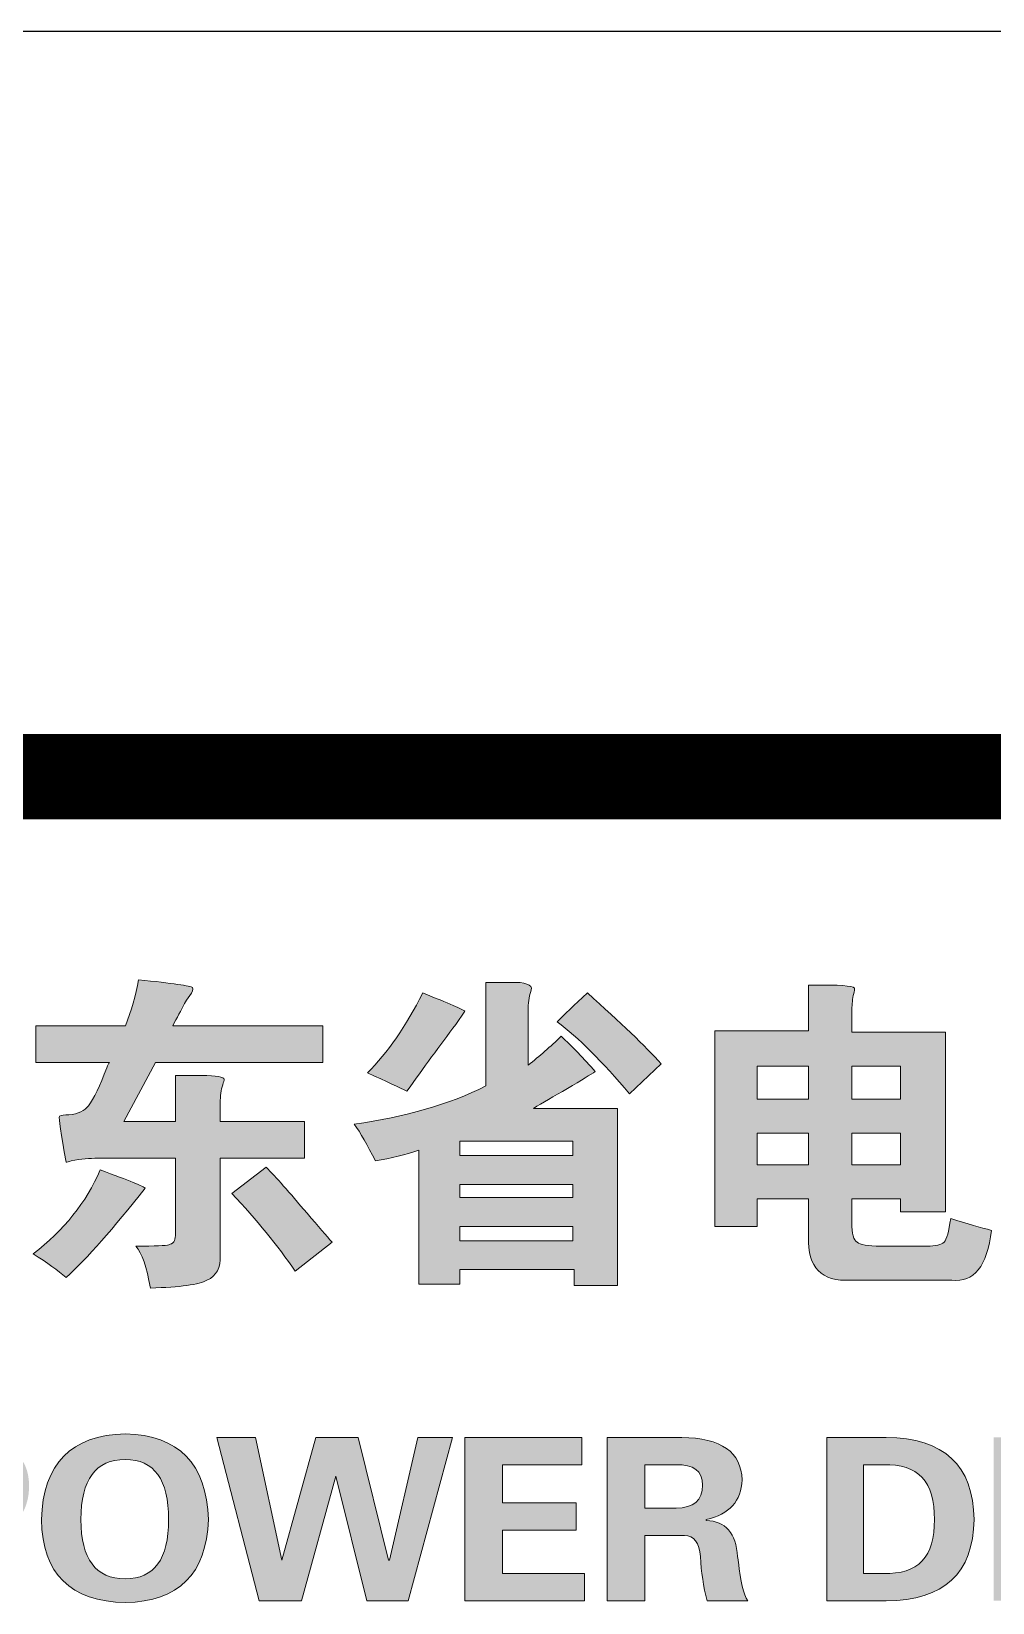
# Model space of a CAD drawing. Extents: x 93518 to 937116, y -359949 to 58022.
# Drawn here: x 839899 to 840802, y -118351 to -116875 of the extents above; entities that cross this region are included whole.
import ezdxf

# ---------------------------------------------------------------- set-up
doc = ezdxf.new("R2010")
doc.units = 0
doc.header["$LTSCALE"] = 1000
doc.header["$MEASUREMENT"] = 0
doc.layers.get('0').update_dxf_attribs({"color": 8, "linetype": 'CONTINUOUS'})
doc.layers.add('Version', color=8, linetype='CONTINUOUS')

# ---------------------------------------------------------------- blocks, each defined once
blk = doc.blocks.new('GEDI_TQ_2012')
at = {"color": 2, "const_width": 0.8}
blk.add_lwpolyline([(-180, 40), (0, 40)], dxfattribs=at)
blk = doc.blocks.new('GEDI_Version_2012')
at = {"layer": 'Version', "color": 2}
for p, q in [((0, 7), (-180, 7)), ((0, 0), (-180, 0))]:
    blk.add_line(p, q, dxfattribs=at)
blk = doc.blocks.new('LOGO_CEEC_2014')
h = blk.add_hatch(color=256)
edge = h.paths.add_edge_path()
edge.add_spline(control_points=[(61.278, 8.33), (61.369, 8.239), (61.497, 8.096), (61.662, 7.898), (61.769, 7.775), (61.848, 7.685), (61.897, 7.627), (61.897, 7.627), (61.551, 7.356), (61.551, 7.356), (61.386, 7.594), (61.188, 7.837), (60.957, 8.083), (60.957, 8.083), (61.278, 8.33), (61.278, 8.33)], knot_values=[0, 0, 0, 0, 1, 1, 1, 2, 2, 2, 3, 3, 3, 4, 4, 4, 5, 5, 5, 5], degree=3, periodic=0)
edge = h.paths.add_edge_path()
edge.add_spline(control_points=[(59.114, 9.66), (59.114, 9.66), (59.955, 9.66), (59.955, 9.66), (60.012, 9.8), (60.054, 9.944), (60.079, 10.092), (60.4, 10.059), (60.569, 10.034), (60.586, 10.018), (60.594, 10.001), (60.586, 9.977), (60.561, 9.944), (60.536, 9.911), (60.52, 9.886), (60.512, 9.87), (60.478, 9.804), (60.441, 9.734), (60.4, 9.66), (60.4, 9.66), (61.811, 9.66), (61.811, 9.66), (61.811, 9.66), (61.811, 9.316), (61.811, 9.316), (61.811, 9.316), (60.239, 9.316), (60.239, 9.316), (60.239, 9.316), (59.942, 8.761), (59.942, 8.761), (59.942, 8.761), (60.425, 8.761), (60.425, 8.761), (60.425, 8.761), (60.425, 9.192), (60.425, 9.192), (60.425, 9.192), (60.672, 9.192), (60.672, 9.192), (60.812, 9.192), (60.883, 9.18), (60.883, 9.155), (60.883, 9.147), (60.878, 9.131), (60.87, 9.106), (60.854, 9.057), (60.846, 8.999), (60.846, 8.934), (60.846, 8.934), (60.846, 8.761), (60.846, 8.761), (60.846, 8.761), (61.637, 8.761), (61.637, 8.761), (61.637, 8.761), (61.637, 8.416), (61.637, 8.416), (61.637, 8.416), (60.846, 8.416), (60.846, 8.416), (60.846, 8.416), (60.846, 7.504), (60.846, 7.504), (60.854, 7.389), (60.812, 7.311), (60.722, 7.27), (60.648, 7.229), (60.47, 7.204), (60.19, 7.196), (60.157, 7.393), (60.111, 7.524), (60.054, 7.59), (60.235, 7.59), (60.338, 7.594), (60.363, 7.603), (60.404, 7.611), (60.425, 7.64), (60.425, 7.689), (60.425, 7.689), (60.425, 8.416), (60.425, 8.416), (60.425, 8.416), (59.695, 8.416), (59.695, 8.416), (59.621, 8.416), (59.538, 8.408), (59.447, 8.391), (59.423, 8.383), (59.406, 8.379), (59.398, 8.379), (59.349, 8.65), (59.328, 8.794), (59.336, 8.81), (59.353, 8.818), (59.382, 8.823), (59.423, 8.823), (59.513, 8.831), (59.575, 8.86), (59.608, 8.909), (59.658, 8.974), (59.716, 9.094), (59.781, 9.266), (59.79, 9.291), (59.798, 9.307), (59.806, 9.316), (59.806, 9.316), (59.114, 9.316), (59.114, 9.316), (59.114, 9.316), (59.114, 9.66), (59.114, 9.66)], knot_values=[0, 0, 0, 0, 1, 1, 1, 2, 2, 2, 3, 3, 3, 4, 4, 4, 5, 5, 5, 6, 6, 6, 7, 7, 7, 8, 8, 8, 9, 9, 9, 10, 10, 10, 11, 11, 11, 12, 12, 12, 13, 13, 13, 14, 14, 14, 15, 15, 15, 16, 16, 16, 17, 17, 17, 18, 18, 18, 19, 19, 19, 20, 20, 20, 21, 21, 21, 22, 22, 22, 23, 23, 23, 24, 24, 24, 25, 25, 25, 26, 26, 26, 27, 27, 27, 28, 28, 28, 29, 29, 29, 30, 30, 30, 31, 31, 31, 32, 32, 32, 33, 33, 33, 34, 34, 34, 35, 35, 35, 36, 36, 36, 37, 37, 37, 37], degree=3, periodic=0)
edge = h.paths.add_edge_path()
edge.add_spline(control_points=[(59.72, 8.305), (59.992, 8.207), (60.132, 8.149), (60.14, 8.133), (59.843, 7.755), (59.596, 7.475), (59.398, 7.295), (59.324, 7.361), (59.221, 7.435), (59.089, 7.516), (59.377, 7.738), (59.588, 8.001), (59.72, 8.305)], knot_values=[0, 0, 0, 0, 1, 1, 1, 2, 2, 2, 3, 3, 3, 4, 4, 4, 4], degree=3, periodic=0)
h = blk.add_hatch(color=256)
edge = h.paths.add_edge_path()
edge.add_spline(control_points=[(64.692, 9.02), (64.436, 9.324), (64.209, 9.549), (64.011, 9.697), (64.077, 9.763), (64.172, 9.853), (64.296, 9.968), (64.609, 9.689), (64.84, 9.467), (64.989, 9.303), (64.989, 9.303), (64.692, 9.02), (64.692, 9.02)], knot_values=[0, 0, 0, 0, 1, 1, 1, 2, 2, 2, 3, 3, 3, 4, 4, 4, 4], degree=3, periodic=0)
h.paths.add_polyline_path([(64.16, 7.64), (64.16, 7.775), (63.096, 7.775), (63.096, 7.64)], flags=16)
h.paths.add_polyline_path([(63.096, 8.17), (63.096, 8.046), (64.16, 8.046), (64.16, 8.17)], flags=16)
h.paths.add_polyline_path([(63.096, 8.441), (64.16, 8.441), (64.16, 8.576), (63.096, 8.576)], flags=16)
edge = h.paths.add_edge_path(flags=17)
edge.add_spline(control_points=[(62.749, 9.968), (62.997, 9.87), (63.129, 9.812), (63.145, 9.796), (63.145, 9.796), (63.059, 9.673), (63.059, 9.673), (62.91, 9.475), (62.757, 9.266), (62.601, 9.044), (62.535, 9.077), (62.411, 9.135), (62.23, 9.217), (62.419, 9.406), (62.593, 9.656), (62.749, 9.968)], knot_values=[0, 0, 0, 0, 1, 1, 1, 2, 2, 2, 3, 3, 3, 4, 4, 4, 5, 5, 5, 5], degree=3, periodic=0)
edge = h.paths.add_edge_path()
edge.add_spline(control_points=[(63.343, 10.067), (63.524, 10.067), (63.632, 10.067), (63.665, 10.067), (63.714, 10.059), (63.747, 10.046), (63.764, 10.03), (63.772, 10.022), (63.772, 10.005), (63.764, 9.981), (63.747, 9.931), (63.739, 9.87), (63.739, 9.796), (63.739, 9.796), (63.739, 9.291), (63.739, 9.291), (63.846, 9.373), (63.949, 9.463), (64.048, 9.562), (64.155, 9.463), (64.263, 9.353), (64.37, 9.229), (64.329, 9.205), (64.242, 9.151), (64.11, 9.069), (63.978, 8.995), (63.871, 8.934), (63.788, 8.884), (63.788, 8.884), (64.58, 8.884), (64.58, 8.884), (64.58, 8.884), (64.58, 7.221), (64.58, 7.221), (64.58, 7.221), (64.172, 7.221), (64.172, 7.221), (64.172, 7.221), (64.172, 7.369), (64.172, 7.369), (64.172, 7.369), (63.096, 7.369), (63.096, 7.369), (63.096, 7.369), (63.096, 7.233), (63.096, 7.233), (63.096, 7.233), (62.712, 7.233), (62.712, 7.233), (62.712, 7.233), (62.712, 8.49), (62.712, 8.49), (62.588, 8.449), (62.452, 8.416), (62.304, 8.391), (62.23, 8.539), (62.164, 8.654), (62.106, 8.736), (62.584, 8.802), (62.997, 8.921), (63.343, 9.094), (63.343, 9.094), (63.343, 10.067), (63.343, 10.067)], knot_values=[0, 0, 0, 0, 1, 1, 1, 2, 2, 2, 3, 3, 3, 4, 4, 4, 5, 5, 5, 6, 6, 6, 7, 7, 7, 8, 8, 8, 9, 9, 9, 10, 10, 10, 11, 11, 11, 12, 12, 12, 13, 13, 13, 14, 14, 14, 15, 15, 15, 16, 16, 16, 17, 17, 17, 18, 18, 18, 19, 19, 19, 20, 20, 20, 21, 21, 21, 21], degree=3, periodic=0)
h = blk.add_hatch(color=256)
h.paths.add_polyline_path([(67.239, 8.354), (67.239, 8.65), (66.781, 8.65), (66.781, 8.354)], flags=16)
h.paths.add_polyline_path([(66.781, 8.971), (67.239, 8.971), (67.239, 9.279), (66.781, 9.279)], flags=16)
h.paths.add_polyline_path([(65.89, 8.354), (66.373, 8.354), (66.373, 8.65), (65.89, 8.65)], flags=16)
h.paths.add_polyline_path([(66.373, 9.279), (65.89, 9.279), (65.89, 8.971), (66.373, 8.971)], flags=16)
edge = h.paths.add_edge_path()
edge.add_spline(control_points=[(66.373, 9.611), (66.373, 9.611), (66.373, 10.042), (66.373, 10.042), (66.373, 10.042), (66.509, 10.042), (66.509, 10.042), (66.715, 10.042), (66.814, 10.03), (66.806, 10.005), (66.806, 9.989), (66.801, 9.968), (66.793, 9.944), (66.785, 9.894), (66.781, 9.845), (66.781, 9.796), (66.781, 9.796), (66.781, 9.599), (66.781, 9.599), (66.781, 9.599), (67.659, 9.599), (67.659, 9.599), (67.659, 9.599), (67.659, 7.911), (67.659, 7.911), (67.659, 7.911), (67.239, 7.911), (67.239, 7.911), (67.239, 7.911), (67.239, 8.034), (67.239, 8.034), (67.239, 8.034), (66.781, 8.034), (66.781, 8.034), (66.781, 8.034), (66.781, 7.812), (66.781, 7.812), (66.781, 7.705), (66.797, 7.644), (66.83, 7.627), (66.855, 7.603), (66.929, 7.59), (67.053, 7.59), (67.053, 7.59), (67.486, 7.59), (67.486, 7.59), (67.568, 7.59), (67.622, 7.603), (67.647, 7.627), (67.672, 7.652), (67.692, 7.726), (67.709, 7.849), (67.865, 7.8), (67.993, 7.763), (68.092, 7.738), (68.051, 7.401), (67.927, 7.245), (67.721, 7.27), (67.721, 7.27), (66.768, 7.27), (66.768, 7.27), (66.496, 7.254), (66.364, 7.389), (66.373, 7.677), (66.373, 7.677), (66.373, 8.034), (66.373, 8.034), (66.373, 8.034), (65.89, 8.034), (65.89, 8.034), (65.89, 8.034), (65.89, 7.775), (65.89, 7.775), (65.89, 7.775), (65.494, 7.775), (65.494, 7.775), (65.494, 7.775), (65.494, 9.611), (65.494, 9.611), (65.494, 9.611), (66.373, 9.611), (66.373, 9.611)], knot_values=[0, 0, 0, 0, 1, 1, 1, 2, 2, 2, 3, 3, 3, 4, 4, 4, 5, 5, 5, 6, 6, 6, 7, 7, 7, 8, 8, 8, 9, 9, 9, 10, 10, 10, 11, 11, 11, 12, 12, 12, 13, 13, 13, 14, 14, 14, 15, 15, 15, 16, 16, 16, 17, 17, 17, 18, 18, 18, 19, 19, 19, 20, 20, 20, 21, 21, 21, 22, 22, 22, 23, 23, 23, 24, 24, 24, 25, 25, 25, 26, 26, 26, 27, 27, 27, 27], degree=3, periodic=0)
h = blk.add_hatch(color=256)
edge = h.paths.add_edge_path(flags=16)
edge.add_spline(control_points=[(64.836, 5.129), (64.836, 5.129), (65.129, 5.129), (65.129, 5.129), (65.294, 5.129), (65.377, 5.201), (65.377, 5.345), (65.377, 5.478), (65.294, 5.541), (65.129, 5.536), (65.129, 5.536), (64.836, 5.536), (64.836, 5.536), (64.836, 5.536), (64.836, 5.129), (64.836, 5.129)], knot_values=[0, 0, 0, 0, 1, 1, 1, 2, 2, 2, 3, 3, 3, 4, 4, 4, 5, 5, 5, 5], degree=3, periodic=0)
edge = h.paths.add_edge_path()
edge.add_spline(control_points=[(64.836, 4.258), (64.836, 4.258), (64.482, 4.258), (64.482, 4.258), (64.482, 4.258), (64.482, 5.793), (64.482, 5.793), (64.482, 5.793), (65.182, 5.793), (65.182, 5.793), (65.554, 5.787), (65.743, 5.654), (65.749, 5.395), (65.743, 5.195), (65.631, 5.071), (65.412, 5.021), (65.412, 5.021), (65.412, 5.013), (65.412, 5.013), (65.595, 5.007), (65.693, 4.894), (65.705, 4.673), (65.711, 4.651), (65.714, 4.634), (65.714, 4.623), (65.732, 4.44), (65.761, 4.319), (65.803, 4.258), (65.803, 4.258), (65.421, 4.258), (65.421, 4.258), (65.386, 4.391), (65.365, 4.529), (65.359, 4.673), (65.347, 4.805), (65.297, 4.872), (65.209, 4.872), (65.209, 4.872), (64.836, 4.872), (64.836, 4.872), (64.836, 4.872), (64.836, 4.258), (64.836, 4.258)], knot_values=[0, 0, 0, 0, 1, 1, 1, 2, 2, 2, 3, 3, 3, 4, 4, 4, 5, 5, 5, 6, 6, 6, 7, 7, 7, 8, 8, 8, 9, 9, 9, 10, 10, 10, 11, 11, 11, 12, 12, 12, 13, 13, 13, 14, 14, 14, 14], degree=3, periodic=0)
h.paths.add_polyline_path([(63.144, 5.793), (64.243, 5.793), (64.243, 5.536), (63.499, 5.536), (63.499, 5.179), (64.19, 5.179), (64.19, 4.922), (63.499, 4.922), (63.499, 4.515), (64.27, 4.515), (64.27, 4.258), (63.144, 4.258)])
h.paths.add_polyline_path([(61.744, 5.793), (62.143, 5.793), (62.427, 4.64), (62.436, 4.64), (62.702, 5.793), (63.03, 5.793), (62.613, 4.258), (62.223, 4.258), (61.931, 5.428), (61.611, 4.258), (61.212, 4.258), (60.814, 5.793), (61.177, 5.793), (61.425, 4.64)])
edge = h.paths.add_edge_path(flags=16)
edge.add_spline(control_points=[(59.538, 5.021), (59.538, 4.651), (59.677, 4.465), (59.955, 4.465), (60.226, 4.465), (60.362, 4.651), (60.362, 5.021), (60.362, 5.397), (60.226, 5.585), (59.955, 5.585), (59.677, 5.585), (59.538, 5.397), (59.538, 5.021)], knot_values=[0, 0, 0, 0, 1, 1, 1, 2, 2, 2, 3, 3, 3, 4, 4, 4, 4], degree=3, periodic=0)
edge = h.paths.add_edge_path()
edge.add_spline(control_points=[(59.166, 5.021), (59.183, 5.547), (59.446, 5.815), (59.955, 5.826), (60.457, 5.815), (60.717, 5.547), (60.735, 5.021), (60.717, 4.512), (60.457, 4.252), (59.955, 4.241), (59.44, 4.252), (59.177, 4.512), (59.166, 5.021)], knot_values=[0, 0, 0, 0, 1, 1, 1, 2, 2, 2, 3, 3, 3, 4, 4, 4, 4], degree=3, periodic=0)
edge = h.paths.add_edge_path(flags=16)
edge.add_spline(control_points=[(58.227, 5.104), (58.25, 5.104), (58.286, 5.104), (58.333, 5.104), (58.57, 5.082), (58.685, 5.154), (58.679, 5.32), (58.685, 5.486), (58.57, 5.558), (58.333, 5.536), (58.286, 5.536), (58.25, 5.536), (58.227, 5.536), (58.227, 5.536), (58.227, 5.104), (58.227, 5.104)], knot_values=[0, 0, 0, 0, 1, 1, 1, 2, 2, 2, 3, 3, 3, 4, 4, 4, 5, 5, 5, 5], degree=3, periodic=0)
edge = h.paths.add_edge_path()
edge.add_spline(control_points=[(57.881, 4.258), (57.881, 4.258), (57.881, 5.793), (57.881, 5.793), (57.881, 5.793), (58.386, 5.793), (58.386, 5.793), (58.835, 5.798), (59.057, 5.641), (59.051, 5.32), (59.039, 5.021), (58.85, 4.863), (58.484, 4.847), (58.484, 4.847), (58.227, 4.847), (58.227, 4.847), (58.227, 4.847), (58.227, 4.258), (58.227, 4.258), (58.227, 4.258), (57.881, 4.258), (57.881, 4.258)], knot_values=[0, 0, 0, 0, 1, 1, 1, 2, 2, 2, 3, 3, 3, 4, 4, 4, 5, 5, 5, 6, 6, 6, 7, 7, 7, 7], degree=3, periodic=0)
h = blk.add_hatch(color=256)
h.paths.add_polyline_path([(74.208, 4.258), (73.57, 5.536), (73.561, 5.527), (73.561, 4.258), (73.233, 4.258), (73.233, 5.793), (73.756, 5.793), (74.377, 4.581), (74.386, 4.59), (74.386, 5.793), (74.714, 5.793), (74.714, 4.258)])
edge = h.paths.add_edge_path()
edge.add_spline(control_points=[(72.295, 4.822), (72.295, 4.822), (72.295, 5.079), (72.295, 5.079), (72.295, 5.079), (72.96, 5.079), (72.96, 5.079), (72.96, 5.079), (72.96, 4.308), (72.96, 4.308), (72.841, 4.275), (72.72, 4.258), (72.596, 4.258), (72.502, 4.247), (72.377, 4.241), (72.224, 4.241), (71.721, 4.269), (71.464, 4.529), (71.452, 5.021), (71.464, 5.524), (71.721, 5.793), (72.224, 5.826), (72.738, 5.826), (72.992, 5.66), (72.986, 5.328), (72.986, 5.328), (72.614, 5.328), (72.614, 5.328), (72.614, 5.5), (72.504, 5.585), (72.286, 5.585), (71.984, 5.58), (71.83, 5.392), (71.825, 5.021), (71.83, 4.656), (71.984, 4.471), (72.286, 4.465), (72.374, 4.465), (72.478, 4.476), (72.596, 4.498), (72.59, 4.493), (72.596, 4.493), (72.614, 4.498), (72.614, 4.498), (72.614, 4.822), (72.614, 4.822), (72.614, 4.822), (72.295, 4.822), (72.295, 4.822)], knot_values=[0, 0, 0, 0, 1, 1, 1, 2, 2, 2, 3, 3, 3, 4, 4, 4, 5, 5, 5, 6, 6, 6, 7, 7, 7, 8, 8, 8, 9, 9, 9, 10, 10, 10, 11, 11, 11, 12, 12, 12, 13, 13, 13, 14, 14, 14, 15, 15, 15, 16, 16, 16, 16], degree=3, periodic=0)
h.paths.add_polyline_path([(71.276, 4.258), (70.922, 4.258), (70.922, 5.793), (71.276, 5.793)])
edge = h.paths.add_edge_path()
edge.add_spline(control_points=[(70.346, 5.353), (70.34, 5.508), (70.252, 5.585), (70.08, 5.585), (69.909, 5.574), (69.82, 5.508), (69.814, 5.386), (69.802, 5.27), (69.903, 5.198), (70.116, 5.171), (70.122, 5.171), (70.136, 5.168), (70.16, 5.162), (70.544, 5.09), (70.733, 4.949), (70.728, 4.739), (70.722, 4.418), (70.488, 4.252), (70.027, 4.241), (69.602, 4.241), (69.392, 4.41), (69.398, 4.747), (69.398, 4.747), (69.752, 4.747), (69.752, 4.747), (69.752, 4.57), (69.844, 4.476), (70.027, 4.465), (70.24, 4.471), (70.349, 4.537), (70.355, 4.665), (70.355, 4.77), (70.252, 4.841), (70.045, 4.88), (70.015, 4.886), (69.995, 4.891), (69.983, 4.897), (69.622, 4.974), (69.442, 5.115), (69.442, 5.32), (69.46, 5.635), (69.687, 5.804), (70.125, 5.826), (70.479, 5.809), (70.665, 5.652), (70.683, 5.353), (70.683, 5.353), (70.346, 5.353), (70.346, 5.353)], knot_values=[0, 0, 0, 0, 1, 1, 1, 2, 2, 2, 3, 3, 3, 4, 4, 4, 5, 5, 5, 6, 6, 6, 7, 7, 7, 8, 8, 8, 9, 9, 9, 10, 10, 10, 11, 11, 11, 12, 12, 12, 13, 13, 13, 14, 14, 14, 15, 15, 15, 16, 16, 16, 16], degree=3, periodic=0)
h.paths.add_polyline_path([(68.113, 5.793), (69.213, 5.793), (69.213, 5.536), (68.468, 5.536), (68.468, 5.179), (69.16, 5.179), (69.16, 4.922), (68.468, 4.922), (68.468, 4.515), (69.239, 4.515), (69.239, 4.258), (68.113, 4.258)])
edge = h.paths.add_edge_path(flags=16)
edge.add_spline(control_points=[(66.891, 4.515), (66.891, 4.515), (67.077, 4.515), (67.077, 4.515), (67.402, 4.504), (67.562, 4.673), (67.556, 5.021), (67.562, 5.375), (67.402, 5.547), (67.077, 5.536), (67.077, 5.536), (66.891, 5.536), (66.891, 5.536), (66.891, 5.536), (66.891, 4.515), (66.891, 4.515)], knot_values=[0, 0, 0, 0, 1, 1, 1, 2, 2, 2, 3, 3, 3, 4, 4, 4, 5, 5, 5, 5], degree=3, periodic=0)
edge = h.paths.add_edge_path()
edge.add_spline(control_points=[(66.545, 5.793), (66.545, 5.793), (67.104, 5.793), (67.104, 5.793), (67.647, 5.787), (67.922, 5.53), (67.928, 5.021), (67.922, 4.518), (67.647, 4.263), (67.104, 4.258), (67.104, 4.258), (66.545, 4.258), (66.545, 4.258), (66.545, 4.258), (66.545, 5.793), (66.545, 5.793)], knot_values=[0, 0, 0, 0, 1, 1, 1, 2, 2, 2, 3, 3, 3, 4, 4, 4, 5, 5, 5, 5], degree=3, periodic=0)
at = {"lineweight": 0}
for points in [[(66.373, 9.279), (65.89, 9.279), (65.89, 8.971), (66.373, 8.971), (66.373, 9.279)], [(66.781, 8.971), (67.239, 8.971), (67.239, 9.279), (66.781, 9.279), (66.781, 8.971)], [(63.096, 8.441), (64.16, 8.441), (64.16, 8.576), (63.096, 8.576), (63.096, 8.441)], [(65.89, 8.354), (66.373, 8.354), (66.373, 8.65), (65.89, 8.65), (65.89, 8.354)], [(67.239, 8.354), (67.239, 8.65), (66.781, 8.65), (66.781, 8.354), (67.239, 8.354)], [(63.096, 8.17), (63.096, 8.046), (64.16, 8.046), (64.16, 8.17), (63.096, 8.17)], [(64.16, 7.64), (64.16, 7.775), (63.096, 7.775), (63.096, 7.64), (64.16, 7.64)], [(61.744, 5.793), (62.143, 5.793), (62.427, 4.64), (62.436, 4.64), (62.702, 5.793), (63.03, 5.793), (62.613, 4.258), (62.223, 4.258), (61.931, 5.428), (61.611, 4.258), (61.212, 4.258), (60.814, 5.793), (61.177, 5.793), (61.425, 4.64), (61.744, 5.793)], [(63.144, 5.793), (64.243, 5.793), (64.243, 5.536), (63.499, 5.536), (63.499, 5.179), (64.19, 5.179), (64.19, 4.922), (63.499, 4.922), (63.499, 4.515), (64.27, 4.515), (64.27, 4.258), (63.144, 4.258), (63.144, 5.793)]]:
    blk.add_lwpolyline(points, dxfattribs=at)
for points, knots in [([(59.114, 9.66), (59.114, 9.66), (59.955, 9.66), (59.955, 9.66), (60.012, 9.8), (60.054, 9.944), (60.079, 10.092), (60.4, 10.059), (60.569, 10.034), (60.586, 10.018), (60.594, 10.001), (60.586, 9.977), (60.561, 9.944), (60.536, 9.911), (60.52, 9.886), (60.512, 9.87), (60.478, 9.804), (60.441, 9.734), (60.4, 9.66), (60.4, 9.66), (61.811, 9.66), (61.811, 9.66), (61.811, 9.66), (61.811, 9.316), (61.811, 9.316), (61.811, 9.316), (60.239, 9.316), (60.239, 9.316), (60.239, 9.316), (59.942, 8.761), (59.942, 8.761), (59.942, 8.761), (60.425, 8.761), (60.425, 8.761), (60.425, 8.761), (60.425, 9.192), (60.425, 9.192), (60.425, 9.192), (60.672, 9.192), (60.672, 9.192), (60.812, 9.192), (60.883, 9.18), (60.883, 9.155), (60.883, 9.147), (60.878, 9.131), (60.87, 9.106), (60.854, 9.057), (60.846, 8.999), (60.846, 8.934), (60.846, 8.934), (60.846, 8.761), (60.846, 8.761), (60.846, 8.761), (61.637, 8.761), (61.637, 8.761), (61.637, 8.761), (61.637, 8.416), (61.637, 8.416), (61.637, 8.416), (60.846, 8.416), (60.846, 8.416), (60.846, 8.416), (60.846, 7.504), (60.846, 7.504), (60.854, 7.389), (60.812, 7.311), (60.722, 7.27), (60.648, 7.229), (60.47, 7.204), (60.19, 7.196), (60.157, 7.393), (60.111, 7.524), (60.054, 7.59), (60.235, 7.59), (60.338, 7.594), (60.363, 7.603), (60.404, 7.611), (60.425, 7.64), (60.425, 7.689), (60.425, 7.689), (60.425, 8.416), (60.425, 8.416), (60.425, 8.416), (59.695, 8.416), (59.695, 8.416), (59.621, 8.416), (59.538, 8.408), (59.447, 8.391), (59.423, 8.383), (59.406, 8.379), (59.398, 8.379), (59.349, 8.65), (59.328, 8.794), (59.336, 8.81), (59.353, 8.818), (59.382, 8.823), (59.423, 8.823), (59.513, 8.831), (59.575, 8.86), (59.608, 8.909), (59.658, 8.974), (59.716, 9.094), (59.781, 9.266), (59.79, 9.291), (59.798, 9.307), (59.806, 9.316), (59.806, 9.316), (59.114, 9.316), (59.114, 9.316), (59.114, 9.316), (59.114, 9.66), (59.114, 9.66)], [0, 0, 0, 0, 1, 1, 1, 2, 2, 2, 3, 3, 3, 4, 4, 4, 5, 5, 5, 6, 6, 6, 7, 7, 7, 8, 8, 8, 9, 9, 9, 10, 10, 10, 11, 11, 11, 12, 12, 12, 13, 13, 13, 14, 14, 14, 15, 15, 15, 16, 16, 16, 17, 17, 17, 18, 18, 18, 19, 19, 19, 20, 20, 20, 21, 21, 21, 22, 22, 22, 23, 23, 23, 24, 24, 24, 25, 25, 25, 26, 26, 26, 27, 27, 27, 28, 28, 28, 29, 29, 29, 30, 30, 30, 31, 31, 31, 32, 32, 32, 33, 33, 33, 34, 34, 34, 35, 35, 35, 36, 36, 36, 37, 37, 37, 37]), ([(63.343, 10.067), (63.524, 10.067), (63.632, 10.067), (63.665, 10.067), (63.714, 10.059), (63.747, 10.046), (63.764, 10.03), (63.772, 10.022), (63.772, 10.005), (63.764, 9.981), (63.747, 9.931), (63.739, 9.87), (63.739, 9.796), (63.739, 9.796), (63.739, 9.291), (63.739, 9.291), (63.846, 9.373), (63.949, 9.463), (64.048, 9.562), (64.155, 9.463), (64.263, 9.353), (64.37, 9.229), (64.329, 9.205), (64.242, 9.151), (64.11, 9.069), (63.978, 8.995), (63.871, 8.934), (63.788, 8.884), (63.788, 8.884), (64.58, 8.884), (64.58, 8.884), (64.58, 8.884), (64.58, 7.221), (64.58, 7.221), (64.58, 7.221), (64.172, 7.221), (64.172, 7.221), (64.172, 7.221), (64.172, 7.369), (64.172, 7.369), (64.172, 7.369), (63.096, 7.369), (63.096, 7.369), (63.096, 7.369), (63.096, 7.233), (63.096, 7.233), (63.096, 7.233), (62.712, 7.233), (62.712, 7.233), (62.712, 7.233), (62.712, 8.49), (62.712, 8.49), (62.588, 8.449), (62.452, 8.416), (62.304, 8.391), (62.23, 8.539), (62.164, 8.654), (62.106, 8.736), (62.584, 8.802), (62.997, 8.921), (63.343, 9.094), (63.343, 9.094), (63.343, 10.067), (63.343, 10.067)], [0, 0, 0, 0, 1, 1, 1, 2, 2, 2, 3, 3, 3, 4, 4, 4, 5, 5, 5, 6, 6, 6, 7, 7, 7, 8, 8, 8, 9, 9, 9, 10, 10, 10, 11, 11, 11, 12, 12, 12, 13, 13, 13, 14, 14, 14, 15, 15, 15, 16, 16, 16, 17, 17, 17, 18, 18, 18, 19, 19, 19, 20, 20, 20, 21, 21, 21, 21]), ([(66.373, 9.611), (66.373, 9.611), (66.373, 10.042), (66.373, 10.042), (66.373, 10.042), (66.509, 10.042), (66.509, 10.042), (66.715, 10.042), (66.814, 10.03), (66.806, 10.005), (66.806, 9.989), (66.801, 9.968), (66.793, 9.944), (66.785, 9.894), (66.781, 9.845), (66.781, 9.796), (66.781, 9.796), (66.781, 9.599), (66.781, 9.599), (66.781, 9.599), (67.659, 9.599), (67.659, 9.599), (67.659, 9.599), (67.659, 7.911), (67.659, 7.911), (67.659, 7.911), (67.239, 7.911), (67.239, 7.911), (67.239, 7.911), (67.239, 8.034), (67.239, 8.034), (67.239, 8.034), (66.781, 8.034), (66.781, 8.034), (66.781, 8.034), (66.781, 7.812), (66.781, 7.812), (66.781, 7.705), (66.797, 7.644), (66.83, 7.627), (66.855, 7.603), (66.929, 7.59), (67.053, 7.59), (67.053, 7.59), (67.486, 7.59), (67.486, 7.59), (67.568, 7.59), (67.622, 7.603), (67.647, 7.627), (67.672, 7.652), (67.692, 7.726), (67.709, 7.849), (67.865, 7.8), (67.993, 7.763), (68.092, 7.738), (68.051, 7.401), (67.927, 7.245), (67.721, 7.27), (67.721, 7.27), (66.768, 7.27), (66.768, 7.27), (66.496, 7.254), (66.364, 7.389), (66.373, 7.677), (66.373, 7.677), (66.373, 8.034), (66.373, 8.034), (66.373, 8.034), (65.89, 8.034), (65.89, 8.034), (65.89, 8.034), (65.89, 7.775), (65.89, 7.775), (65.89, 7.775), (65.494, 7.775), (65.494, 7.775), (65.494, 7.775), (65.494, 9.611), (65.494, 9.611), (65.494, 9.611), (66.373, 9.611), (66.373, 9.611)], [0, 0, 0, 0, 1, 1, 1, 2, 2, 2, 3, 3, 3, 4, 4, 4, 5, 5, 5, 6, 6, 6, 7, 7, 7, 8, 8, 8, 9, 9, 9, 10, 10, 10, 11, 11, 11, 12, 12, 12, 13, 13, 13, 14, 14, 14, 15, 15, 15, 16, 16, 16, 17, 17, 17, 18, 18, 18, 19, 19, 19, 20, 20, 20, 21, 21, 21, 22, 22, 22, 23, 23, 23, 24, 24, 24, 25, 25, 25, 26, 26, 26, 27, 27, 27, 27]), ([(62.749, 9.968), (62.997, 9.87), (63.129, 9.812), (63.145, 9.796), (63.145, 9.796), (63.059, 9.673), (63.059, 9.673), (62.91, 9.475), (62.757, 9.266), (62.601, 9.044), (62.535, 9.077), (62.411, 9.135), (62.23, 9.217), (62.419, 9.406), (62.593, 9.656), (62.749, 9.968)], [0, 0, 0, 0, 1, 1, 1, 2, 2, 2, 3, 3, 3, 4, 4, 4, 5, 5, 5, 5]), ([(64.692, 9.02), (64.436, 9.324), (64.209, 9.549), (64.011, 9.697), (64.077, 9.763), (64.172, 9.853), (64.296, 9.968), (64.609, 9.689), (64.84, 9.467), (64.989, 9.303), (64.989, 9.303), (64.692, 9.02), (64.692, 9.02)], [0, 0, 0, 0, 1, 1, 1, 2, 2, 2, 3, 3, 3, 4, 4, 4, 4]), ([(59.72, 8.305), (59.992, 8.207), (60.132, 8.149), (60.14, 8.133), (59.843, 7.755), (59.596, 7.475), (59.398, 7.295), (59.324, 7.361), (59.221, 7.435), (59.089, 7.516), (59.377, 7.738), (59.588, 8.001), (59.72, 8.305)], [0, 0, 0, 0, 1, 1, 1, 2, 2, 2, 3, 3, 3, 4, 4, 4, 4]), ([(61.278, 8.33), (61.369, 8.239), (61.497, 8.096), (61.662, 7.898), (61.769, 7.775), (61.848, 7.685), (61.897, 7.627), (61.897, 7.627), (61.551, 7.356), (61.551, 7.356), (61.386, 7.594), (61.188, 7.837), (60.957, 8.083), (60.957, 8.083), (61.278, 8.33), (61.278, 8.33)], [0, 0, 0, 0, 1, 1, 1, 2, 2, 2, 3, 3, 3, 4, 4, 4, 5, 5, 5, 5]), ([(59.166, 5.021), (59.183, 5.547), (59.446, 5.815), (59.955, 5.826), (60.457, 5.815), (60.717, 5.547), (60.735, 5.021), (60.717, 4.512), (60.457, 4.252), (59.955, 4.241), (59.44, 4.252), (59.177, 4.512), (59.166, 5.021)], [0, 0, 0, 0, 1, 1, 1, 2, 2, 2, 3, 3, 3, 4, 4, 4, 4]), ([(64.836, 4.258), (64.836, 4.258), (64.482, 4.258), (64.482, 4.258), (64.482, 4.258), (64.482, 5.793), (64.482, 5.793), (64.482, 5.793), (65.182, 5.793), (65.182, 5.793), (65.554, 5.787), (65.743, 5.654), (65.749, 5.395), (65.743, 5.195), (65.631, 5.071), (65.412, 5.021), (65.412, 5.021), (65.412, 5.013), (65.412, 5.013), (65.595, 5.007), (65.693, 4.894), (65.705, 4.673), (65.711, 4.651), (65.714, 4.634), (65.714, 4.623), (65.732, 4.44), (65.761, 4.319), (65.803, 4.258), (65.803, 4.258), (65.421, 4.258), (65.421, 4.258), (65.386, 4.391), (65.365, 4.529), (65.359, 4.673), (65.347, 4.805), (65.297, 4.872), (65.209, 4.872), (65.209, 4.872), (64.836, 4.872), (64.836, 4.872), (64.836, 4.872), (64.836, 4.258), (64.836, 4.258)], [0, 0, 0, 0, 1, 1, 1, 2, 2, 2, 3, 3, 3, 4, 4, 4, 5, 5, 5, 6, 6, 6, 7, 7, 7, 8, 8, 8, 9, 9, 9, 10, 10, 10, 11, 11, 11, 12, 12, 12, 13, 13, 13, 14, 14, 14, 14]), ([(66.545, 5.793), (66.545, 5.793), (67.104, 5.793), (67.104, 5.793), (67.647, 5.787), (67.922, 5.53), (67.928, 5.021), (67.922, 4.518), (67.647, 4.263), (67.104, 4.258), (67.104, 4.258), (66.545, 4.258), (66.545, 4.258), (66.545, 4.258), (66.545, 5.793), (66.545, 5.793)], [0, 0, 0, 0, 1, 1, 1, 2, 2, 2, 3, 3, 3, 4, 4, 4, 5, 5, 5, 5]), ([(59.538, 5.021), (59.538, 4.651), (59.677, 4.465), (59.955, 4.465), (60.226, 4.465), (60.362, 4.651), (60.362, 5.021), (60.362, 5.397), (60.226, 5.585), (59.955, 5.585), (59.677, 5.585), (59.538, 5.397), (59.538, 5.021)], [0, 0, 0, 0, 1, 1, 1, 2, 2, 2, 3, 3, 3, 4, 4, 4, 4]), ([(64.836, 5.129), (64.836, 5.129), (65.129, 5.129), (65.129, 5.129), (65.294, 5.129), (65.377, 5.201), (65.377, 5.345), (65.377, 5.478), (65.294, 5.541), (65.129, 5.536), (65.129, 5.536), (64.836, 5.536), (64.836, 5.536), (64.836, 5.536), (64.836, 5.129), (64.836, 5.129)], [0, 0, 0, 0, 1, 1, 1, 2, 2, 2, 3, 3, 3, 4, 4, 4, 5, 5, 5, 5]), ([(66.891, 4.515), (66.891, 4.515), (67.077, 4.515), (67.077, 4.515), (67.402, 4.504), (67.562, 4.673), (67.556, 5.021), (67.562, 5.375), (67.402, 5.547), (67.077, 5.536), (67.077, 5.536), (66.891, 5.536), (66.891, 5.536), (66.891, 5.536), (66.891, 4.515), (66.891, 4.515)], [0, 0, 0, 0, 1, 1, 1, 2, 2, 2, 3, 3, 3, 4, 4, 4, 5, 5, 5, 5])]:
    blk.add_open_spline(points, degree=3, knots=knots, dxfattribs=at)

msp = doc.modelspace()

# ---------------------------------------------------------------- block references
at = {"xscale": 100, "yscale": 100, "zscale": 100}
for name, p in [('GEDI_Version_2012', (851991.4, -117574.9)), ('GEDI_TQ_2012', (851991.4, -121574.9)), ('LOGO_CEEC_2014', (833991.4, -118774.9))]:
    msp.add_blockref(name, p, dxfattribs=at)

doc.saveas('drawing.dxf')
